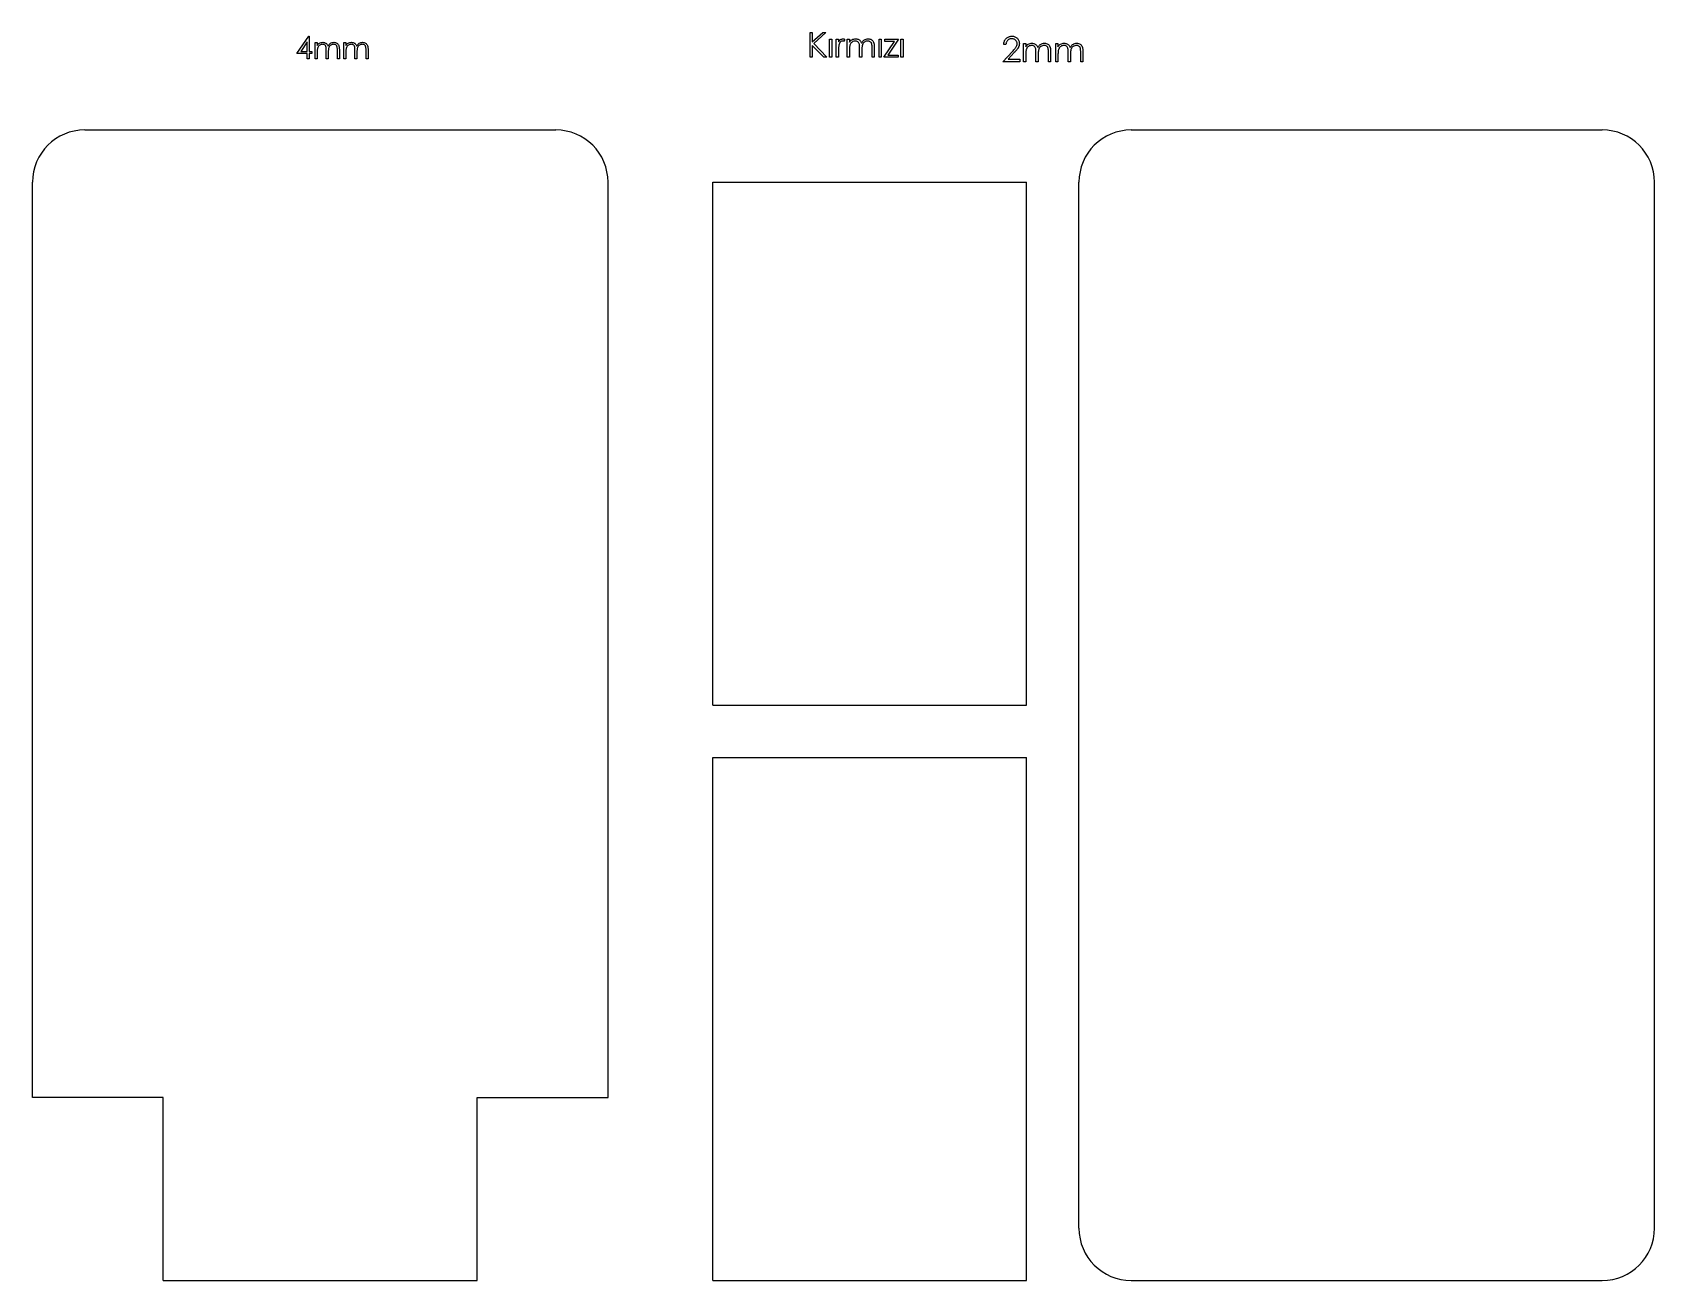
# Model space of a CAD drawing. Header units: millimetres. Extents: x 0 to 310, y 0 to 239.
import ezdxf

# ---------------------------------------------------------------- set-up
doc = ezdxf.new("R2010")
doc.units = ezdxf.units.MM

msp = doc.modelspace()

# ---------------------------------------------------------------- linework, layer by layer
at = {"color": 7, "linetype": 'Continuous'}
for p, q in [((10, 220), (100, 220)), ((210, 220), (300, 220)), ((0, 35), (0, 210)), ((110, 35), (110, 210)), ((130, 110), (130, 210)), ((130, 210), (190, 210)), ((190, 110), (190, 210)), ((200, 10), (200, 210)), ((310, 10), (310, 210)), ((130, 110), (190, 110)), ((130, 0), (130, 100)), ((130, 100), (190, 100)), ((190, 0), (190, 100)), ((25, 35), (0, 35)), ((25, 0), (25, 35)), ((85, 0), (85, 35)), ((85, 35), (110, 35)), ((25, 0), (85, 0)), ((130, 0), (190, 0)), ((210, 0), (300, 0))]:
    msp.add_line(p, q, dxfattribs=at)
at = {"color": 7, "linetype": 'Continuous', "flags": 128}
for points in [[(52.82, 237.95), (52.9, 237.95), (52.9, 237.95), (52.9, 235.02), (52.9, 235.02), (53.39, 235.02), (53.39, 235.02), (53.39, 234.59), (53.39, 234.59), (52.9, 234.59), (52.9, 234.59), (52.9, 233.61), (52.9, 233.61), (52.52, 233.61), (52.52, 233.61), (52.52, 234.59), (52.52, 234.59), (50.51, 234.59), (50.51, 234.59), (52.82, 237.95)], [(52.52, 235.02), (52.52, 236.86), (52.52, 236.86), (51.26, 235.02), (51.26, 235.02), (52.52, 235.02)], [(54.04, 236.7), (54.42, 236.7), (54.42, 236.7), (54.42, 236.17), (54.42, 236.17), (54.52, 236.31), (54.63, 236.43), (54.74, 236.52), (54.85, 236.6), (54.85, 236.6), (55, 236.67), (55.16, 236.72), (55.32, 236.75), (55.48, 236.76), (55.48, 236.76), (55.6, 236.75), (55.71, 236.74), (55.81, 236.71), (55.91, 236.67), (56.01, 236.62), (56.1, 236.57), (56.18, 236.5), (56.25, 236.43), (56.31, 236.35), (56.37, 236.25), (56.42, 236.14), (56.47, 236.01), (56.47, 236.01), (56.52, 236.1), (56.57, 236.18), (56.63, 236.26), (56.69, 236.33), (56.76, 236.4), (56.82, 236.46), (56.89, 236.52), (56.96, 236.57), (57.12, 236.65), (57.27, 236.71), (57.44, 236.75), (57.6, 236.76), (57.6, 236.76), (57.76, 236.75), (57.91, 236.72), (58.04, 236.67), (58.17, 236.6), (58.28, 236.51), (58.38, 236.41), (58.47, 236.29), (58.53, 236.15), (58.56, 236.07), (58.58, 235.99), (58.6, 235.89), (58.62, 235.79), (58.63, 235.68), (58.64, 235.56), (58.65, 235.43), (58.65, 235.29), (58.65, 235.29), (58.65, 233.61), (58.65, 233.61), (58.27, 233.61), (58.27, 233.61), (58.27, 235.29), (58.27, 235.29), (58.27, 235.41), (58.27, 235.52), (58.26, 235.62), (58.25, 235.71), (58.24, 235.79), (58.23, 235.86), (58.22, 235.92), (58.2, 235.97), (58.16, 236.06), (58.1, 236.14), (58.03, 236.21), (57.95, 236.27), (57.86, 236.32), (57.76, 236.35), (57.66, 236.37), (57.54, 236.38), (57.54, 236.38), (57.39, 236.37), (57.26, 236.34), (57.13, 236.28), (57, 236.21), (56.89, 236.12), (56.79, 236.01), (56.71, 235.89), (56.65, 235.76), (56.62, 235.68), (56.6, 235.59), (56.58, 235.49), (56.56, 235.38), (56.55, 235.26), (56.54, 235.12), (56.54, 234.97), (56.53, 234.81), (56.53, 234.81), (56.53, 233.61), (56.53, 233.61), (56.15, 233.61), (56.15, 233.61), (56.15, 235.18), (56.15, 235.18), (56.15, 235.32), (56.15, 235.44), (56.14, 235.55), (56.14, 235.65), (56.13, 235.74), (56.11, 235.82), (56.1, 235.88), (56.08, 235.94), (56.04, 236.04), (55.99, 236.12), (55.92, 236.19), (55.84, 236.26), (55.75, 236.31), (55.64, 236.35), (55.54, 236.37), (55.42, 236.38), (55.42, 236.38), (55.28, 236.37), (55.15, 236.34), (55.02, 236.29), (54.9, 236.21), (54.78, 236.12), (54.68, 236.02), (54.6, 235.9), (54.54, 235.77), (54.51, 235.69), (54.48, 235.61), (54.46, 235.52), (54.45, 235.42), (54.43, 235.3), (54.43, 235.18), (54.42, 235.05), (54.42, 234.91), (54.42, 234.91), (54.42, 233.61), (54.42, 233.61), (54.04, 233.61), (54.04, 233.61), (54.04, 236.7)], [(59.52, 236.7), (59.9, 236.7), (59.9, 236.7), (59.9, 236.17), (59.9, 236.17), (60, 236.31), (60.11, 236.43), (60.22, 236.52), (60.33, 236.6), (60.33, 236.6), (60.48, 236.67), (60.64, 236.72), (60.8, 236.75), (60.97, 236.76), (60.97, 236.76), (61.08, 236.75), (61.19, 236.74), (61.29, 236.71), (61.4, 236.67), (61.49, 236.62), (61.58, 236.57), (61.66, 236.5), (61.73, 236.43), (61.79, 236.35), (61.85, 236.25), (61.9, 236.14), (61.95, 236.01), (61.95, 236.01), (62, 236.1), (62.06, 236.18), (62.11, 236.26), (62.17, 236.33), (62.24, 236.4), (62.3, 236.46), (62.37, 236.52), (62.45, 236.57), (62.6, 236.65), (62.76, 236.71), (62.92, 236.75), (63.09, 236.76), (63.09, 236.76), (63.24, 236.75), (63.39, 236.72), (63.52, 236.67), (63.65, 236.6), (63.77, 236.51), (63.86, 236.41), (63.95, 236.29), (64.01, 236.15), (64.04, 236.07), (64.07, 235.99), (64.09, 235.89), (64.1, 235.79), (64.12, 235.68), (64.13, 235.56), (64.13, 235.43), (64.13, 235.29), (64.13, 235.29), (64.13, 233.61), (64.13, 233.61), (63.75, 233.61), (63.75, 233.61), (63.75, 235.29), (63.75, 235.29), (63.75, 235.41), (63.75, 235.52), (63.74, 235.62), (63.74, 235.71), (63.73, 235.79), (63.71, 235.86), (63.7, 235.92), (63.68, 235.97), (63.64, 236.06), (63.58, 236.14), (63.52, 236.21), (63.44, 236.27), (63.34, 236.32), (63.24, 236.35), (63.14, 236.37), (63.02, 236.38), (63.02, 236.38), (62.88, 236.37), (62.74, 236.34), (62.61, 236.28), (62.48, 236.21), (62.37, 236.12), (62.27, 236.01), (62.19, 235.89), (62.13, 235.76), (62.1, 235.68), (62.08, 235.59), (62.06, 235.49), (62.04, 235.38), (62.03, 235.26), (62.02, 235.12), (62.02, 234.97), (62.02, 234.81), (62.02, 234.81), (62.02, 233.61), (62.02, 233.61), (61.64, 233.61), (61.64, 233.61), (61.64, 235.18), (61.64, 235.18), (61.64, 235.32), (61.63, 235.44), (61.63, 235.55), (61.62, 235.65), (61.61, 235.74), (61.6, 235.82), (61.58, 235.88), (61.57, 235.94), (61.52, 236.04), (61.47, 236.12), (61.4, 236.19), (61.32, 236.26), (61.23, 236.31), (61.13, 236.35), (61.02, 236.37), (60.9, 236.38), (60.9, 236.38), (60.76, 236.37), (60.63, 236.34), (60.5, 236.29), (60.38, 236.21), (60.26, 236.12), (60.17, 236.02), (60.08, 235.9), (60.02, 235.77), (59.99, 235.69), (59.97, 235.61), (59.95, 235.52), (59.93, 235.42), (59.92, 235.3), (59.91, 235.18), (59.9, 235.05), (59.9, 234.91), (59.9, 234.91), (59.9, 233.61), (59.9, 233.61), (59.52, 233.61), (59.52, 233.61), (59.52, 236.7)], [(148.61, 238.65), (149.04, 238.65), (149.04, 238.65), (149.04, 236.83), (149.04, 236.83), (151.03, 238.65), (151.03, 238.65), (151.64, 238.65), (151.64, 238.65), (149.3, 236.51), (149.3, 236.51), (151.82, 233.89), (151.82, 233.89), (151.25, 233.89), (151.25, 233.89), (149.04, 236.18), (149.04, 236.18), (149.04, 233.89), (149.04, 233.89), (148.61, 233.89), (148.61, 233.89), (148.61, 238.65)], [(152.34, 237.37), (152.77, 237.37), (152.77, 237.37), (152.77, 233.89), (152.77, 233.89), (152.34, 233.89), (152.34, 233.89), (152.34, 237.37)], [(153.62, 237.37), (154.05, 237.37), (154.05, 237.37), (154.05, 236.85), (154.05, 236.85), (154.15, 237), (154.25, 237.12), (154.35, 237.21), (154.45, 237.29), (154.56, 237.35), (154.67, 237.39), (154.78, 237.42), (154.9, 237.43), (154.9, 237.43), (154.99, 237.42), (155.08, 237.4), (155.17, 237.36), (155.27, 237.31), (155.27, 237.31), (155.03, 236.94), (155.03, 236.94), (154.97, 236.96), (154.92, 236.98), (154.86, 237), (154.82, 237), (154.82, 237), (154.71, 236.99), (154.61, 236.95), (154.51, 236.9), (154.42, 236.82), (154.37, 236.77), (154.33, 236.71), (154.29, 236.65), (154.25, 236.58), (154.21, 236.51), (154.18, 236.43), (154.15, 236.34), (154.12, 236.25), (154.12, 236.25), (154.11, 236.17), (154.09, 236.07), (154.08, 235.94), (154.07, 235.8), (154.06, 235.65), (154.05, 235.47), (154.05, 235.27), (154.05, 235.06), (154.05, 235.06), (154.05, 233.89), (154.05, 233.89), (153.62, 233.89), (153.62, 233.89), (153.62, 237.37)], [(155.7, 237.37), (156.12, 237.37), (156.12, 237.37), (156.12, 236.76), (156.12, 236.76), (156.24, 236.92), (156.36, 237.05), (156.48, 237.16), (156.61, 237.25), (156.61, 237.25), (156.78, 237.33), (156.96, 237.38), (157.14, 237.42), (157.32, 237.43), (157.32, 237.43), (157.45, 237.42), (157.57, 237.4), (157.69, 237.37), (157.81, 237.33), (157.92, 237.27), (158.02, 237.21), (158.1, 237.14), (158.18, 237.06), (158.25, 236.97), (158.32, 236.86), (158.38, 236.73), (158.43, 236.59), (158.43, 236.59), (158.49, 236.69), (158.55, 236.78), (158.62, 236.87), (158.68, 236.95), (158.75, 237.02), (158.83, 237.09), (158.91, 237.16), (158.99, 237.21), (159.16, 237.31), (159.34, 237.37), (159.52, 237.41), (159.71, 237.43), (159.71, 237.43), (159.88, 237.42), (160.05, 237.38), (160.2, 237.33), (160.34, 237.25), (160.47, 237.15), (160.58, 237.03), (160.68, 236.9), (160.75, 236.74), (160.78, 236.66), (160.81, 236.56), (160.83, 236.45), (160.85, 236.34), (160.87, 236.21), (160.88, 236.07), (160.88, 235.93), (160.89, 235.77), (160.89, 235.77), (160.89, 233.89), (160.89, 233.89), (160.46, 233.89), (160.46, 233.89), (160.46, 235.77), (160.46, 235.77), (160.46, 235.91), (160.45, 236.03), (160.45, 236.14), (160.44, 236.24), (160.43, 236.33), (160.41, 236.41), (160.4, 236.48), (160.38, 236.54), (160.33, 236.64), (160.27, 236.73), (160.19, 236.8), (160.1, 236.87), (160, 236.93), (159.89, 236.97), (159.77, 236.99), (159.63, 237), (159.63, 237), (159.47, 236.99), (159.32, 236.95), (159.17, 236.89), (159.03, 236.81), (158.9, 236.71), (158.79, 236.59), (158.7, 236.45), (158.63, 236.3), (158.6, 236.21), (158.58, 236.12), (158.56, 236), (158.54, 235.88), (158.52, 235.74), (158.51, 235.59), (158.51, 235.42), (158.51, 235.24), (158.51, 235.24), (158.51, 233.89), (158.51, 233.89), (158.08, 233.89), (158.08, 233.89), (158.08, 235.66), (158.08, 235.66), (158.08, 235.81), (158.07, 235.94), (158.07, 236.07), (158.06, 236.18), (158.05, 236.28), (158.03, 236.37), (158.02, 236.44), (158, 236.51), (157.95, 236.61), (157.89, 236.71), (157.81, 236.79), (157.72, 236.86), (157.62, 236.92), (157.5, 236.97), (157.38, 236.99), (157.25, 237), (157.25, 237), (157.1, 236.99), (156.95, 236.95), (156.8, 236.9), (156.66, 236.81), (156.53, 236.71), (156.42, 236.6), (156.33, 236.46), (156.26, 236.31), (156.23, 236.23), (156.2, 236.14), (156.18, 236.03), (156.16, 235.92), (156.14, 235.79), (156.13, 235.65), (156.13, 235.51), (156.12, 235.35), (156.12, 235.35), (156.12, 233.89), (156.12, 233.89), (155.7, 233.89), (155.7, 233.89), (155.7, 237.37)], [(161.8, 237.37), (162.23, 237.37), (162.23, 237.37), (162.23, 233.89), (162.23, 233.89), (161.8, 233.89), (161.8, 233.89), (161.8, 237.37)], [(162.9, 237.37), (165.53, 237.37), (165.53, 237.37), (163.5, 234.31), (163.5, 234.31), (165.47, 234.31), (165.47, 234.31), (165.47, 233.89), (165.47, 233.89), (162.72, 233.89), (162.72, 233.89), (164.74, 236.94), (164.74, 236.94), (162.9, 236.94), (162.9, 236.94), (162.9, 237.37)], [(165.95, 237.37), (166.38, 237.37), (166.38, 237.37), (166.38, 233.89), (166.38, 233.89), (165.95, 233.89), (165.95, 233.89), (165.95, 237.37)], [(186.04, 236.34), (185.61, 236.34), (185.61, 236.34), (185.63, 236.51), (185.65, 236.68), (185.69, 236.83), (185.74, 236.98), (185.8, 237.12), (185.88, 237.25), (185.97, 237.37), (186.08, 237.49), (186.19, 237.59), (186.31, 237.68), (186.44, 237.76), (186.57, 237.82), (186.71, 237.87), (186.86, 237.9), (187.01, 237.93), (187.17, 237.93), (187.17, 237.93), (187.32, 237.93), (187.47, 237.91), (187.61, 237.87), (187.75, 237.83), (187.88, 237.77), (187.99, 237.69), (188.11, 237.61), (188.21, 237.51), (188.3, 237.4), (188.38, 237.29), (188.45, 237.17), (188.51, 237.05), (188.55, 236.92), (188.58, 236.79), (188.6, 236.66), (188.61, 236.52), (188.61, 236.52), (188.59, 236.32), (188.56, 236.13), (188.5, 235.94), (188.41, 235.76), (188.35, 235.67), (188.29, 235.57), (188.21, 235.46), (188.12, 235.35), (188.02, 235.22), (187.9, 235.09), (187.78, 234.95), (187.64, 234.81), (187.64, 234.81), (186.45, 233.54), (186.45, 233.54), (188.67, 233.54), (188.67, 233.54), (188.67, 233.05), (188.67, 233.05), (185.43, 233.05), (185.43, 233.05), (187.28, 235.02), (187.28, 235.02), (187.41, 235.16), (187.53, 235.29), (187.64, 235.41), (187.74, 235.53), (187.83, 235.63), (187.9, 235.72), (187.96, 235.81), (188.01, 235.88), (188.08, 236.03), (188.14, 236.17), (188.17, 236.32), (188.18, 236.48), (188.18, 236.48), (188.17, 236.58), (188.16, 236.67), (188.14, 236.76), (188.1, 236.85), (188.06, 236.93), (188.01, 237.01), (187.95, 237.08), (187.88, 237.16), (187.8, 237.23), (187.72, 237.28), (187.64, 237.33), (187.55, 237.37), (187.45, 237.4), (187.35, 237.43), (187.25, 237.44), (187.15, 237.44), (187.15, 237.44), (187.03, 237.44), (186.93, 237.43), (186.82, 237.4), (186.73, 237.37), (186.64, 237.33), (186.55, 237.28), (186.46, 237.22), (186.39, 237.15), (186.31, 237.08), (186.25, 237), (186.2, 236.91), (186.15, 236.81), (186.11, 236.7), (186.08, 236.59), (186.06, 236.47), (186.04, 236.34)], [(189.4, 236.53), (189.83, 236.53), (189.83, 236.53), (189.83, 235.92), (189.83, 235.92), (189.95, 236.08), (190.07, 236.21), (190.19, 236.32), (190.31, 236.41), (190.31, 236.41), (190.48, 236.49), (190.66, 236.54), (190.84, 236.58), (191.03, 236.59), (191.03, 236.59), (191.15, 236.58), (191.28, 236.56), (191.39, 236.53), (191.51, 236.49), (191.62, 236.43), (191.72, 236.37), (191.81, 236.3), (191.88, 236.22), (191.95, 236.13), (192.02, 236.02), (192.08, 235.89), (192.14, 235.75), (192.14, 235.75), (192.19, 235.85), (192.25, 235.94), (192.32, 236.03), (192.39, 236.11), (192.46, 236.19), (192.53, 236.25), (192.61, 236.32), (192.69, 236.37), (192.86, 236.47), (193.04, 236.54), (193.22, 236.58), (193.41, 236.59), (193.41, 236.59), (193.59, 236.58), (193.75, 236.54), (193.9, 236.49), (194.05, 236.41), (194.18, 236.31), (194.29, 236.19), (194.38, 236.06), (194.46, 235.9), (194.49, 235.82), (194.51, 235.72), (194.54, 235.61), (194.56, 235.5), (194.57, 235.37), (194.58, 235.24), (194.59, 235.09), (194.59, 234.93), (194.59, 234.93), (194.59, 233.05), (194.59, 233.05), (194.16, 233.05), (194.16, 233.05), (194.16, 234.93), (194.16, 234.93), (194.16, 235.07), (194.16, 235.19), (194.15, 235.3), (194.14, 235.4), (194.13, 235.49), (194.12, 235.57), (194.1, 235.64), (194.08, 235.7), (194.03, 235.8), (193.97, 235.89), (193.9, 235.97), (193.8, 236.03), (193.7, 236.09), (193.59, 236.13), (193.47, 236.15), (193.34, 236.16), (193.34, 236.16), (193.18, 236.15), (193.02, 236.11), (192.87, 236.05), (192.73, 235.97), (192.61, 235.87), (192.5, 235.75), (192.41, 235.61), (192.33, 235.46), (192.3, 235.38), (192.28, 235.28), (192.26, 235.16), (192.24, 235.04), (192.23, 234.9), (192.22, 234.75), (192.21, 234.58), (192.21, 234.4), (192.21, 234.4), (192.21, 233.05), (192.21, 233.05), (191.78, 233.05), (191.78, 233.05), (191.78, 234.82), (191.78, 234.82), (191.78, 234.97), (191.78, 235.11), (191.77, 235.23), (191.76, 235.34), (191.75, 235.44), (191.74, 235.53), (191.72, 235.61), (191.7, 235.67), (191.65, 235.77), (191.59, 235.87), (191.51, 235.95), (191.42, 236.03), (191.32, 236.08), (191.21, 236.13), (191.08, 236.15), (190.95, 236.16), (190.95, 236.16), (190.8, 236.15), (190.65, 236.11), (190.5, 236.06), (190.36, 235.98), (190.24, 235.87), (190.13, 235.76), (190.03, 235.62), (189.96, 235.47), (189.93, 235.39), (189.9, 235.3), (189.88, 235.19), (189.86, 235.08), (189.85, 234.95), (189.84, 234.82), (189.83, 234.67), (189.83, 234.51), (189.83, 234.51), (189.83, 233.05), (189.83, 233.05), (189.4, 233.05), (189.4, 233.05), (189.4, 236.53)], [(195.57, 236.53), (195.99, 236.53), (195.99, 236.53), (195.99, 235.92), (195.99, 235.92), (196.11, 236.08), (196.23, 236.21), (196.35, 236.32), (196.48, 236.41), (196.48, 236.41), (196.65, 236.49), (196.83, 236.54), (197.01, 236.58), (197.19, 236.59), (197.19, 236.59), (197.32, 236.58), (197.44, 236.56), (197.56, 236.53), (197.68, 236.49), (197.79, 236.43), (197.89, 236.37), (197.97, 236.3), (198.05, 236.22), (198.12, 236.13), (198.19, 236.02), (198.25, 235.89), (198.3, 235.75), (198.3, 235.75), (198.36, 235.85), (198.42, 235.94), (198.49, 236.03), (198.55, 236.11), (198.62, 236.19), (198.7, 236.25), (198.78, 236.32), (198.86, 236.37), (199.03, 236.47), (199.21, 236.54), (199.39, 236.58), (199.58, 236.59), (199.58, 236.59), (199.75, 236.58), (199.92, 236.54), (200.07, 236.49), (200.21, 236.41), (200.34, 236.31), (200.45, 236.19), (200.55, 236.06), (200.62, 235.9), (200.65, 235.82), (200.68, 235.72), (200.7, 235.61), (200.72, 235.5), (200.74, 235.37), (200.75, 235.24), (200.75, 235.09), (200.76, 234.93), (200.76, 234.93), (200.76, 233.05), (200.76, 233.05), (200.33, 233.05), (200.33, 233.05), (200.33, 234.93), (200.33, 234.93), (200.33, 235.07), (200.32, 235.19), (200.32, 235.3), (200.31, 235.4), (200.3, 235.49), (200.28, 235.57), (200.27, 235.64), (200.25, 235.7), (200.2, 235.8), (200.14, 235.89), (200.06, 235.97), (199.97, 236.03), (199.87, 236.09), (199.76, 236.13), (199.64, 236.15), (199.5, 236.16), (199.5, 236.16), (199.34, 236.15), (199.19, 236.11), (199.04, 236.05), (198.9, 235.97), (198.77, 235.87), (198.66, 235.75), (198.57, 235.61), (198.5, 235.46), (198.47, 235.38), (198.45, 235.28), (198.42, 235.16), (198.41, 235.04), (198.39, 234.9), (198.38, 234.75), (198.38, 234.58), (198.38, 234.4), (198.38, 234.4), (198.38, 233.05), (198.38, 233.05), (197.95, 233.05), (197.95, 233.05), (197.95, 234.82), (197.95, 234.82), (197.95, 234.97), (197.94, 235.11), (197.94, 235.23), (197.93, 235.34), (197.92, 235.44), (197.9, 235.53), (197.89, 235.61), (197.87, 235.67), (197.82, 235.77), (197.76, 235.87), (197.68, 235.95), (197.59, 236.03), (197.49, 236.08), (197.37, 236.13), (197.25, 236.15), (197.12, 236.16), (197.12, 236.16), (196.97, 236.15), (196.82, 236.11), (196.67, 236.06), (196.53, 235.98), (196.4, 235.87), (196.29, 235.76), (196.2, 235.62), (196.13, 235.47), (196.1, 235.39), (196.07, 235.3), (196.05, 235.19), (196.03, 235.08), (196.01, 234.95), (196, 234.82), (196, 234.67), (195.99, 234.51), (195.99, 234.51), (195.99, 233.05), (195.99, 233.05), (195.57, 233.05), (195.57, 233.05), (195.57, 236.53)]]:
    msp.add_lwpolyline(points, dxfattribs=at)
at = {"color": 7, "linetype": 'Continuous'}
for centre, start, end in [((10, 210), 90, 180), ((100, 210), 0, 90), ((210, 210), 90, 180), ((300, 210), 0, 90), ((210, 10), 180, 270), ((300, 10), 270, 0)]:
    msp.add_arc(centre, 10, start, end, dxfattribs=at)

doc.saveas('drawing.dxf')
